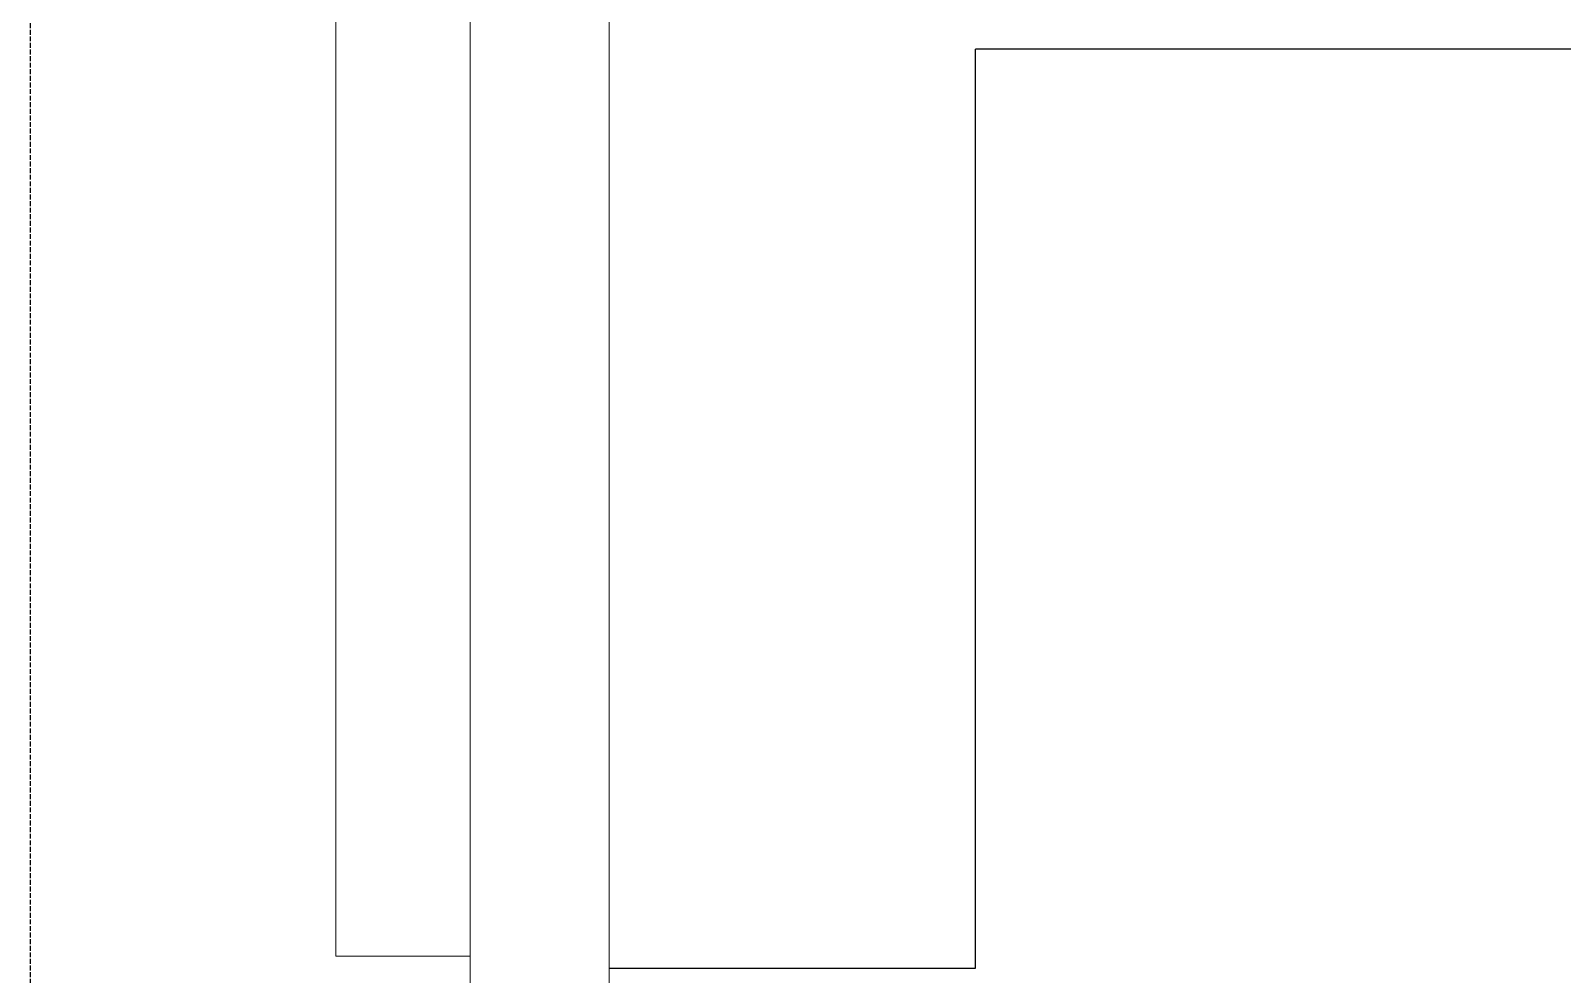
# Model space of a CAD drawing. Header units: millimetres. Extents: x 0 to 59350, y 0 to 29700.
# Drawn here: x 13515 to 14143, y 13707 to 14094 of the extents above; entities that cross this region are included whole.
import ezdxf

# ---------------------------------------------------------------- set-up
doc = ezdxf.new("R2010")
doc.units = ezdxf.units.MM
doc.linetypes.add('VERDECKT2_S2', pattern=[2.7, 2, -0.7])
doc.layers.add('Standard', color=7, linetype='Continuous', lineweight=25)

msp = doc.modelspace()

# ---------------------------------------------------------------- linework, layer by layer
at = {"layer": 'Standard', "color": 7, "linetype": 'VERDECKT2_S2', "lineweight": -3}
msp.add_line((13515.49, 9178.12), (13515.49, 14473.12), dxfattribs=at)
at = {"layer": 'Standard', "color": 59, "linetype": 'Continuous', "lineweight": 18}
for p, q in [((13640.49, 14348.12), (13640.48, 13714.62)), ((13640.48, 13714.62), (13640.49, 14348.12)), ((13695.49, 13714.62), (13695.49, 14293.12)), ((13695.49, 14293.12), (13695.49, 13714.62)), ((13640.48, 13714.62), (13695.49, 13714.62)), ((13695.49, 13714.62), (13640.48, 13714.62))]:
    msp.add_line(p, q, dxfattribs=at)
at = {"layer": 'Standard', "color": 2, "linetype": 'Continuous', "lineweight": 18}
for p, q in [((13695.49, 14226.12), (13695.49, 13671.12)), ((13752.49, 14226.12), (13752.49, 13671.12))]:
    msp.add_line(p, q, dxfattribs=at)
at = {"layer": 'Standard', "color": 7, "linetype": 'Continuous', "lineweight": -3}
for p, q in [((15170.49, 14086.12), (13902.49, 14086.12)), ((13902.49, 13709.62), (13902.49, 14086.12)), ((13752.49, 13709.62), (13902.49, 13709.62))]:
    msp.add_line(p, q, dxfattribs=at)

doc.saveas('drawing.dxf')
